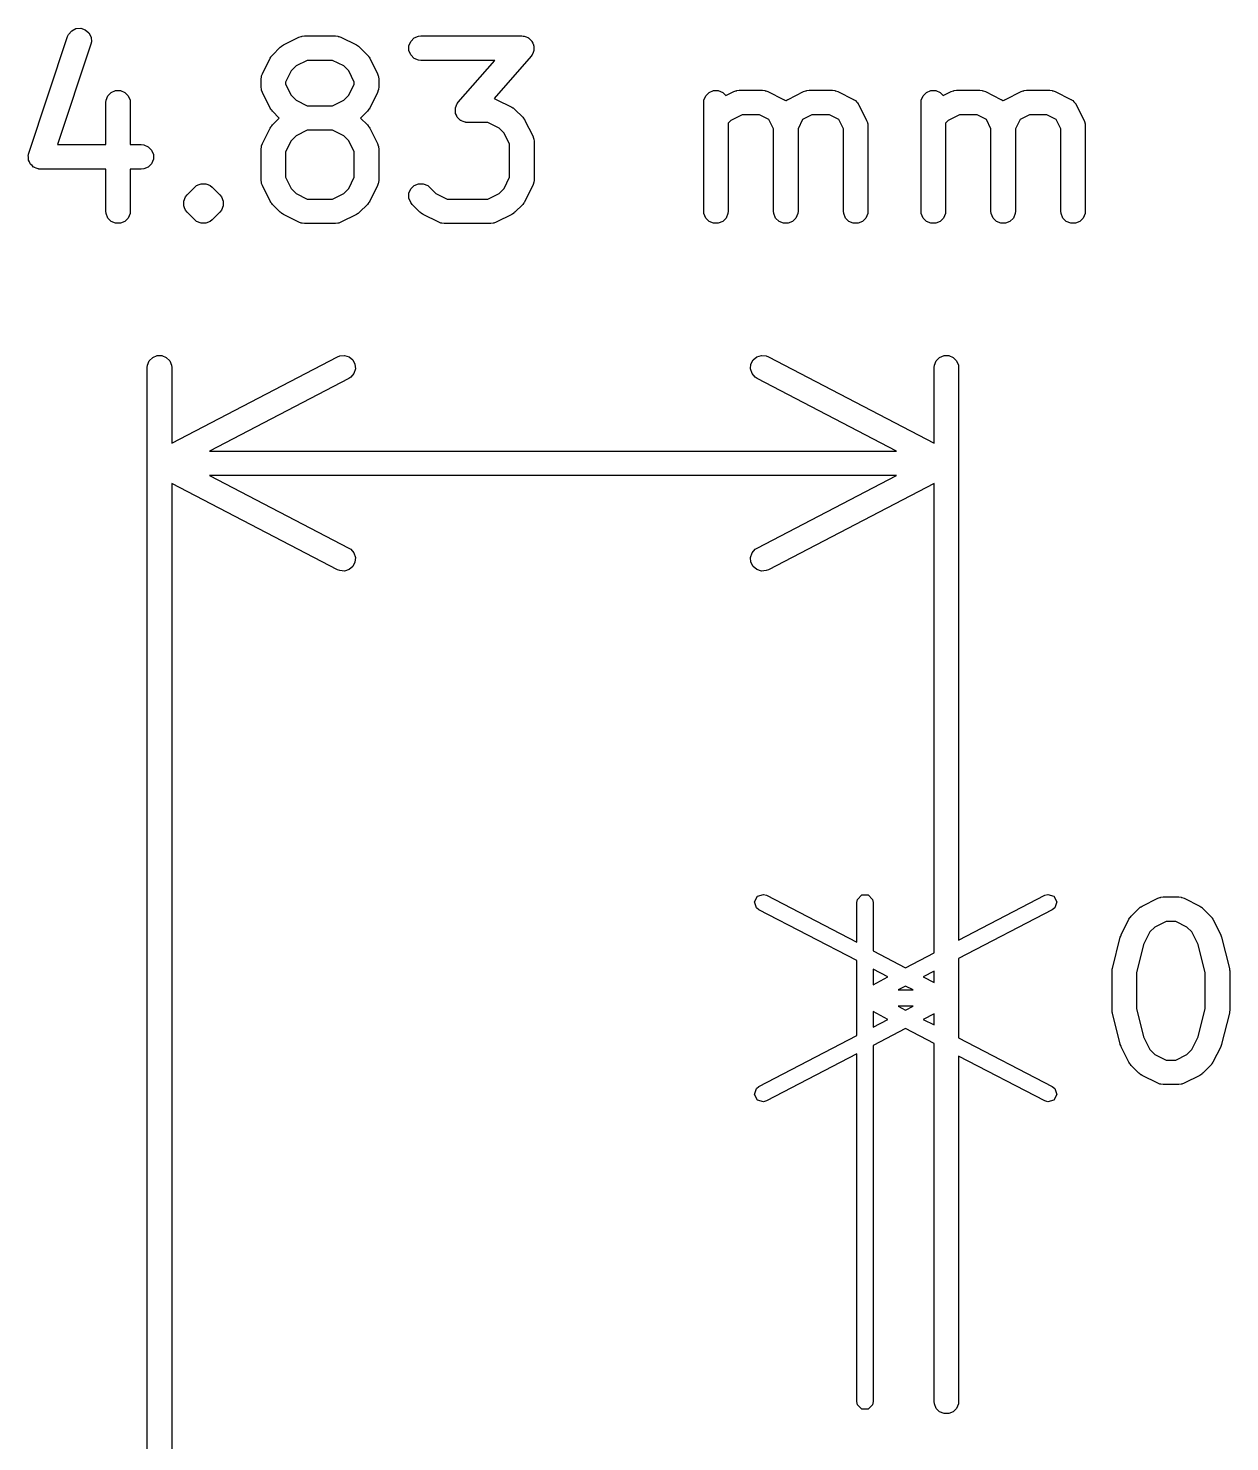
# Model space of a CAD drawing. Header units: inches. Extents: x -1 to 5.83, y -0.16 to 3.73.
# Drawn here: x 5.1583 to 5.4484, y 3.39 to 3.7312 of the extents above; entities that cross this region are included whole.
import ezdxf

# ---------------------------------------------------------------- set-up
doc = ezdxf.new("R2010")
doc.units = ezdxf.units.IN
doc.header["$MEASUREMENT"] = 0
doc.layers.add('BLACK', color=250, linetype='CONTINUOUS')

msp = doc.modelspace()

# ---------------------------------------------------------------- linework, layer by layer
at = {"layer": 'BLACK', "linetype": 'CONTINUOUS'}
for p, q in [((5.16781, 3.72923), (5.16805, 3.72976)), ((5.16805, 3.72976), (5.1688, 3.73063)), ((5.1688, 3.73063), (5.16983, 3.73115)), ((5.16983, 3.73115), (5.17098, 3.73123)), ((5.17098, 3.73123), (5.17208, 3.73086)), ((5.17208, 3.73086), (5.17295, 3.73011)), ((5.17295, 3.73011), (5.17346, 3.72908)), ((5.15844, 3.70111), (5.16781, 3.72923)), ((5.17342, 3.72737), (5.16534, 3.70313)), ((5.17354, 3.72793), (5.17342, 3.72737)), ((5.17346, 3.72908), (5.17354, 3.72793)), ((5.21727, 3.72476), (5.21915, 3.72664)), ((5.21915, 3.72664), (5.21937, 3.72682)), ((5.21937, 3.72682), (5.21942, 3.72688)), ((5.21942, 3.72688), (5.21951, 3.72694)), ((5.21951, 3.72694), (5.21959, 3.727)), ((5.21959, 3.727), (5.21967, 3.72703)), ((5.21967, 3.72703), (5.21991, 3.72719)), ((5.21991, 3.72719), (5.22366, 3.72907)), ((5.22366, 3.72907), (5.2242, 3.72927)), ((5.2242, 3.72927), (5.22431, 3.72928)), ((5.22431, 3.72928), (5.22441, 3.72932)), ((5.22441, 3.72932), (5.22498, 3.72938)), ((5.22498, 3.72938), (5.23248, 3.72938)), ((5.23248, 3.72938), (5.23306, 3.72932)), ((5.23306, 3.72932), (5.23316, 3.72928)), ((5.23316, 3.72928), (5.23326, 3.72927)), ((5.23326, 3.72927), (5.2338, 3.72907)), ((5.2338, 3.72907), (5.23755, 3.72719)), ((5.23755, 3.72719), (5.2378, 3.72703)), ((5.2378, 3.72703), (5.23787, 3.727)), ((5.23787, 3.727), (5.23795, 3.72694)), ((5.23795, 3.72694), (5.23804, 3.72688)), ((5.23804, 3.72688), (5.23809, 3.72682)), ((5.23809, 3.72682), (5.23832, 3.72664)), ((5.23832, 3.72664), (5.24019, 3.72476)), ((5.25021, 3.727), (5.25065, 3.72806)), ((5.25021, 3.72585), (5.25021, 3.727)), ((5.25065, 3.72806), (5.25146, 3.72888)), ((5.25146, 3.72888), (5.25253, 3.72932)), ((5.25253, 3.72932), (5.2531, 3.72938)), ((5.2531, 3.72938), (5.27748, 3.72938)), ((5.27748, 3.72938), (5.27778, 3.72935)), ((5.27778, 3.72935), (5.27786, 3.72935)), ((5.27786, 3.72935), (5.27791, 3.72933)), ((5.27791, 3.72933), (5.27805, 3.72932)), ((5.27805, 3.72932), (5.2785, 3.72914)), ((5.2785, 3.72914), (5.27895, 3.72898)), ((5.27895, 3.72898), (5.27902, 3.72892)), ((5.27902, 3.72892), (5.27912, 3.72888)), ((5.27912, 3.72888), (5.27946, 3.72854)), ((5.27946, 3.72854), (5.27982, 3.72822)), ((5.27982, 3.72822), (5.27986, 3.72814)), ((5.27986, 3.72814), (5.27993, 3.72806)), ((5.27993, 3.72806), (5.28012, 3.72762)), ((5.28012, 3.72762), (5.28033, 3.72719)), ((5.28033, 3.72719), (5.28033, 3.72709)), ((5.28033, 3.72709), (5.28037, 3.727)), ((5.28037, 3.727), (5.28037, 3.72652)), ((5.28037, 3.72652), (5.2804, 3.72604)), ((5.21484, 3.72025), (5.21672, 3.724)), ((5.21672, 3.724), (5.21687, 3.72424)), ((5.21687, 3.72424), (5.2169, 3.72432)), ((5.2169, 3.72432), (5.21697, 3.7244)), ((5.21697, 3.7244), (5.21703, 3.72449)), ((5.21703, 3.72449), (5.21709, 3.72454)), ((5.21709, 3.72454), (5.21727, 3.72476)), ((5.22568, 3.72347), (5.22298, 3.72212)), ((5.23179, 3.72347), (5.22568, 3.72347)), ((5.23448, 3.72212), (5.23179, 3.72347)), ((5.24019, 3.72476), (5.24038, 3.72454)), ((5.24038, 3.72454), (5.24044, 3.72449)), ((5.24044, 3.72449), (5.2405, 3.7244)), ((5.2405, 3.7244), (5.24056, 3.72432)), ((5.24056, 3.72432), (5.24059, 3.72424)), ((5.24059, 3.72424), (5.24075, 3.724)), ((5.24075, 3.724), (5.24262, 3.72025)), ((5.25065, 3.72478), (5.25021, 3.72585)), ((5.25146, 3.72397), (5.25065, 3.72478)), ((5.25253, 3.72353), (5.25146, 3.72397)), ((5.2531, 3.72347), (5.25253, 3.72353)), ((5.27097, 3.72347), (5.2531, 3.72347)), ((5.26213, 3.71337), (5.27097, 3.72347)), ((5.2797, 3.72448), (5.27077, 3.71427)), ((5.27988, 3.72473), (5.2797, 3.72448)), ((5.27993, 3.72478), (5.27988, 3.72473)), ((5.27995, 3.72484), (5.27993, 3.72478)), ((5.28004, 3.72495), (5.27995, 3.72484)), ((5.28019, 3.72541), (5.28004, 3.72495)), ((5.28037, 3.72585), (5.28019, 3.72541)), ((5.2804, 3.72604), (5.28037, 3.72595)), ((5.28037, 3.72595), (5.28037, 3.72585)), ((5.21459, 3.7195), (5.21463, 3.7196)), ((5.21463, 3.7196), (5.21464, 3.71971)), ((5.21464, 3.71971), (5.21484, 3.72025)), ((5.22179, 3.72093), (5.22044, 3.71823)), ((5.22298, 3.72212), (5.22179, 3.72093)), ((5.23568, 3.72093), (5.23448, 3.72212)), ((5.23703, 3.71823), (5.23568, 3.72093)), ((5.24262, 3.72025), (5.24283, 3.71971)), ((5.24283, 3.71971), (5.24284, 3.7196)), ((5.24284, 3.7196), (5.24288, 3.7195)), ((5.17835, 3.71576), (5.17941, 3.7162)), ((5.17941, 3.7162), (5.18056, 3.7162)), ((5.18056, 3.7162), (5.18163, 3.71576)), ((5.21453, 3.71893), (5.21459, 3.7195)), ((5.21453, 3.71705), (5.21453, 3.71893)), ((5.21459, 3.71647), (5.21453, 3.71705)), ((5.21463, 3.71638), (5.21459, 3.71647)), ((5.21464, 3.71627), (5.21463, 3.71638)), ((5.21484, 3.71573), (5.21464, 3.71627)), ((5.22044, 3.71823), (5.22044, 3.71775)), ((5.22044, 3.71775), (5.22179, 3.71505)), ((5.23568, 3.71505), (5.23703, 3.71775)), ((5.23703, 3.71775), (5.23703, 3.71823)), ((5.24283, 3.71627), (5.24262, 3.71573)), ((5.24284, 3.71638), (5.24283, 3.71627)), ((5.24288, 3.71647), (5.24284, 3.71638)), ((5.24288, 3.7195), (5.24293, 3.71893)), ((5.24293, 3.71705), (5.24288, 3.71647)), ((5.24293, 3.71893), (5.24293, 3.71705)), ((5.32271, 3.71576), (5.32377, 3.7162)), ((5.32377, 3.7162), (5.32492, 3.7162)), ((5.32492, 3.7162), (5.32599, 3.71576)), ((5.32865, 3.71594), (5.32919, 3.71615)), ((5.32919, 3.71615), (5.3293, 3.71616)), ((5.3293, 3.71616), (5.32939, 3.7162)), ((5.32939, 3.7162), (5.32997, 3.71625)), ((5.32997, 3.71625), (5.33559, 3.71625)), ((5.33559, 3.71625), (5.33617, 3.7162)), ((5.33617, 3.7162), (5.33627, 3.71616)), ((5.33627, 3.71616), (5.33637, 3.71615)), ((5.33637, 3.71615), (5.33691, 3.71594)), ((5.34552, 3.71594), (5.34606, 3.71615)), ((5.34606, 3.71615), (5.34617, 3.71616)), ((5.34617, 3.71616), (5.34627, 3.7162)), ((5.34627, 3.7162), (5.34684, 3.71625)), ((5.34684, 3.71625), (5.35247, 3.71625)), ((5.35247, 3.71625), (5.35304, 3.7162)), ((5.35304, 3.7162), (5.35314, 3.71616)), ((5.35314, 3.71616), (5.35325, 3.71615)), ((5.35325, 3.71615), (5.35379, 3.71594)), ((5.3752, 3.71576), (5.37626, 3.7162)), ((5.37626, 3.7162), (5.37742, 3.7162)), ((5.37742, 3.7162), (5.37848, 3.71576)), ((5.38114, 3.71594), (5.38168, 3.71615)), ((5.38168, 3.71615), (5.38179, 3.71616)), ((5.38179, 3.71616), (5.38189, 3.7162)), ((5.38189, 3.7162), (5.38246, 3.71625)), ((5.38246, 3.71625), (5.38809, 3.71625)), ((5.38809, 3.71625), (5.38866, 3.7162)), ((5.38866, 3.7162), (5.38876, 3.71616)), ((5.38876, 3.71616), (5.38887, 3.71615)), ((5.38887, 3.71615), (5.38941, 3.71594)), ((5.39802, 3.71594), (5.39856, 3.71615)), ((5.39856, 3.71615), (5.39866, 3.71616)), ((5.39866, 3.71616), (5.39876, 3.7162)), ((5.39876, 3.7162), (5.39934, 3.71625)), ((5.39934, 3.71625), (5.40496, 3.71625)), ((5.40496, 3.71625), (5.40554, 3.7162)), ((5.40554, 3.7162), (5.40563, 3.71616)), ((5.40563, 3.71616), (5.40574, 3.71615)), ((5.40574, 3.71615), (5.40628, 3.71594)), ((5.17704, 3.7133), (5.17709, 3.71388)), ((5.17704, 3.70313), (5.17704, 3.7133)), ((5.17709, 3.71388), (5.17753, 3.71494)), ((5.17753, 3.71494), (5.17835, 3.71576)), ((5.18163, 3.71576), (5.18244, 3.71494)), ((5.18244, 3.71494), (5.18288, 3.71388)), ((5.18288, 3.71388), (5.18294, 3.7133)), ((5.18294, 3.7133), (5.18294, 3.70313)), ((5.21672, 3.71198), (5.21484, 3.71573)), ((5.22179, 3.71505), (5.22298, 3.71385)), ((5.22298, 3.71385), (5.22568, 3.7125)), ((5.23179, 3.7125), (5.23448, 3.71385)), ((5.23448, 3.71385), (5.23568, 3.71505)), ((5.24262, 3.71573), (5.24075, 3.71198)), ((5.26164, 3.71245), (5.26179, 3.7129)), ((5.26179, 3.7129), (5.26188, 3.71301)), ((5.26188, 3.71301), (5.2619, 3.71307)), ((5.2619, 3.71307), (5.26195, 3.71312)), ((5.26195, 3.71312), (5.26213, 3.71337)), ((5.27077, 3.71427), (5.2713, 3.71407)), ((5.2713, 3.71407), (5.27505, 3.71219)), ((5.32139, 3.7133), (5.32145, 3.71388)), ((5.32139, 3.68705), (5.32139, 3.7133)), ((5.32145, 3.71388), (5.32189, 3.71494)), ((5.32189, 3.71494), (5.32271, 3.71576)), ((5.32599, 3.71576), (5.32675, 3.71499)), ((5.32675, 3.71499), (5.32865, 3.71594)), ((5.33691, 3.71594), (5.34066, 3.71407)), ((5.34066, 3.71407), (5.34076, 3.71401)), ((5.34076, 3.71401), (5.34081, 3.71399)), ((5.34081, 3.71399), (5.34086, 3.71394)), ((5.34086, 3.71394), (5.34115, 3.71376)), ((5.34115, 3.71376), (5.34122, 3.71368)), ((5.34122, 3.71368), (5.34128, 3.71376)), ((5.34128, 3.71376), (5.34157, 3.71394)), ((5.34157, 3.71394), (5.34163, 3.71399)), ((5.34163, 3.71399), (5.34168, 3.71401)), ((5.34168, 3.71401), (5.34177, 3.71407)), ((5.34177, 3.71407), (5.34552, 3.71594)), ((5.35379, 3.71594), (5.35754, 3.71407)), ((5.35754, 3.71407), (5.35763, 3.71401)), ((5.35763, 3.71401), (5.35768, 3.71399)), ((5.35768, 3.71399), (5.35774, 3.71394)), ((5.35774, 3.71394), (5.35803, 3.71376)), ((5.35803, 3.71376), (5.35827, 3.71348)), ((5.35827, 3.71348), (5.35855, 3.71324)), ((5.35855, 3.71324), (5.35873, 3.71295)), ((5.35873, 3.71295), (5.35878, 3.71289)), ((5.35878, 3.71289), (5.3588, 3.71284)), ((5.3588, 3.71284), (5.35886, 3.71275)), ((5.35886, 3.71275), (5.36073, 3.709)), ((5.37389, 3.7133), (5.37394, 3.71388)), ((5.37389, 3.68705), (5.37389, 3.7133)), ((5.37394, 3.71388), (5.37438, 3.71494)), ((5.37438, 3.71494), (5.3752, 3.71576)), ((5.37848, 3.71576), (5.37924, 3.71499)), ((5.37924, 3.71499), (5.38114, 3.71594)), ((5.38941, 3.71594), (5.39316, 3.71407)), ((5.39316, 3.71407), (5.39325, 3.71401)), ((5.39325, 3.71401), (5.3933, 3.71399)), ((5.3933, 3.71399), (5.39336, 3.71394)), ((5.39336, 3.71394), (5.39365, 3.71376)), ((5.39365, 3.71376), (5.39371, 3.71368)), ((5.39371, 3.71368), (5.39378, 3.71376)), ((5.39378, 3.71376), (5.39407, 3.71394)), ((5.39407, 3.71394), (5.39412, 3.71399)), ((5.39412, 3.71399), (5.39417, 3.71401)), ((5.39417, 3.71401), (5.39427, 3.71407)), ((5.39427, 3.71407), (5.39802, 3.71594)), ((5.40628, 3.71594), (5.41003, 3.71407)), ((5.41003, 3.71407), (5.41013, 3.71401)), ((5.41013, 3.71401), (5.41017, 3.71399)), ((5.41017, 3.71399), (5.41023, 3.71394)), ((5.41023, 3.71394), (5.41052, 3.71376)), ((5.41052, 3.71376), (5.41076, 3.71348)), ((5.41076, 3.71348), (5.41104, 3.71324)), ((5.41104, 3.71324), (5.41123, 3.71295)), ((5.41123, 3.71295), (5.41128, 3.71289)), ((5.41128, 3.71289), (5.41129, 3.71284)), ((5.41129, 3.71284), (5.41135, 3.71275)), ((5.41135, 3.71275), (5.41323, 3.709)), ((5.21687, 3.71173), (5.21672, 3.71198)), ((5.2169, 3.71166), (5.21687, 3.71173)), ((5.21697, 3.71158), (5.2169, 3.71166)), ((5.21703, 3.71149), (5.21697, 3.71158)), ((5.21709, 3.71144), (5.21703, 3.71149)), ((5.21727, 3.71121), (5.21709, 3.71144)), ((5.21893, 3.70955), (5.21727, 3.71121)), ((5.21727, 3.70789), (5.21893, 3.70955)), ((5.22568, 3.7125), (5.23179, 3.7125)), ((5.24019, 3.71121), (5.23853, 3.70955)), ((5.23853, 3.70955), (5.24019, 3.70789)), ((5.24038, 3.71144), (5.24019, 3.71121)), ((5.24044, 3.71149), (5.24038, 3.71144)), ((5.2405, 3.71158), (5.24044, 3.71149)), ((5.24056, 3.71166), (5.2405, 3.71158)), ((5.24059, 3.71173), (5.24056, 3.71166)), ((5.24075, 3.71198), (5.24059, 3.71173)), ((5.26143, 3.71181), (5.26146, 3.7119)), ((5.26146, 3.71133), (5.26143, 3.71181)), ((5.26146, 3.712), (5.26164, 3.71245)), ((5.26146, 3.7119), (5.26146, 3.712)), ((5.26146, 3.71085), (5.26146, 3.71133)), ((5.2615, 3.71076), (5.26146, 3.71085)), ((5.2615, 3.71066), (5.2615, 3.71076)), ((5.26171, 3.71023), (5.2615, 3.71066)), ((5.2619, 3.70979), (5.26171, 3.71023)), ((5.26197, 3.70972), (5.2619, 3.70979)), ((5.26201, 3.70963), (5.26197, 3.70972)), ((5.26237, 3.70931), (5.26201, 3.70963)), ((5.26271, 3.70897), (5.26237, 3.70931)), ((5.27505, 3.71219), (5.2753, 3.71204)), ((5.2753, 3.71204), (5.27537, 3.71201)), ((5.27537, 3.71201), (5.27545, 3.71194)), ((5.27545, 3.71194), (5.27554, 3.71188)), ((5.27554, 3.71188), (5.27559, 3.71183)), ((5.27559, 3.71183), (5.27581, 3.71164)), ((5.27581, 3.71164), (5.27769, 3.70976)), ((5.27769, 3.70976), (5.27788, 3.70954)), ((5.27788, 3.70954), (5.27793, 3.70949)), ((5.27793, 3.70949), (5.27799, 3.7094)), ((5.27799, 3.7094), (5.27806, 3.70932)), ((5.27806, 3.70932), (5.27809, 3.70925)), ((5.33067, 3.71035), (5.32797, 3.709)), ((5.3349, 3.71035), (5.33067, 3.71035)), ((5.33714, 3.70923), (5.3349, 3.71035)), ((5.34754, 3.71035), (5.34529, 3.70923)), ((5.35177, 3.71035), (5.34754, 3.71035)), ((5.35402, 3.70923), (5.35177, 3.71035)), ((5.38316, 3.71035), (5.38046, 3.709)), ((5.38739, 3.71035), (5.38316, 3.71035)), ((5.38964, 3.70923), (5.38739, 3.71035)), ((5.40003, 3.71035), (5.39779, 3.70923)), ((5.40426, 3.71035), (5.40003, 3.71035)), ((5.40651, 3.70923), (5.40426, 3.71035)), ((5.21484, 3.70337), (5.21672, 3.70712)), ((5.21672, 3.70712), (5.21687, 3.70737)), ((5.21687, 3.70737), (5.2169, 3.70744)), ((5.2169, 3.70744), (5.21697, 3.70752)), ((5.21697, 3.70752), (5.21703, 3.70761)), ((5.21703, 3.70761), (5.21709, 3.70766)), ((5.21709, 3.70766), (5.21727, 3.70789)), ((5.22568, 3.7066), (5.22298, 3.70525)), ((5.23179, 3.7066), (5.22568, 3.7066)), ((5.23448, 3.70525), (5.23179, 3.7066)), ((5.24019, 3.70789), (5.24038, 3.70766)), ((5.24038, 3.70766), (5.24044, 3.70761)), ((5.24044, 3.70761), (5.2405, 3.70752)), ((5.2405, 3.70752), (5.24056, 3.70744)), ((5.24056, 3.70744), (5.24059, 3.70737)), ((5.24059, 3.70737), (5.24075, 3.70712)), ((5.24075, 3.70712), (5.24262, 3.70337)), ((5.2628, 3.70893), (5.26271, 3.70897)), ((5.26288, 3.70887), (5.2628, 3.70893)), ((5.26333, 3.70871), (5.26288, 3.70887)), ((5.26378, 3.70853), (5.26333, 3.70871)), ((5.26392, 3.70852), (5.26378, 3.70853)), ((5.26397, 3.7085), (5.26392, 3.70852)), ((5.26405, 3.7085), (5.26397, 3.7085)), ((5.26435, 3.70847), (5.26405, 3.7085)), ((5.26928, 3.70847), (5.26435, 3.70847)), ((5.27198, 3.70712), (5.26928, 3.70847)), ((5.27318, 3.70593), (5.27198, 3.70712)), ((5.27452, 3.70323), (5.27318, 3.70593)), ((5.27809, 3.70925), (5.27824, 3.709)), ((5.27824, 3.709), (5.28012, 3.70525)), ((5.32797, 3.709), (5.3273, 3.70833)), ((5.3273, 3.70833), (5.3273, 3.68705)), ((5.33827, 3.70698), (5.33714, 3.70923)), ((5.33827, 3.68705), (5.33827, 3.70698)), ((5.34529, 3.70923), (5.34417, 3.70698)), ((5.34417, 3.70698), (5.34417, 3.68705)), ((5.35514, 3.70698), (5.35402, 3.70923)), ((5.35514, 3.68705), (5.35514, 3.70698)), ((5.36073, 3.709), (5.36094, 3.70846)), ((5.36094, 3.70846), (5.36095, 3.70835)), ((5.36095, 3.70835), (5.36099, 3.70825)), ((5.36099, 3.70825), (5.36104, 3.70768)), ((5.36104, 3.70768), (5.36104, 3.68705)), ((5.38046, 3.709), (5.37979, 3.70833)), ((5.37979, 3.70833), (5.37979, 3.68705)), ((5.39076, 3.70698), (5.38964, 3.70923)), ((5.39076, 3.68705), (5.39076, 3.70698)), ((5.39779, 3.70923), (5.39666, 3.70698)), ((5.39666, 3.70698), (5.39666, 3.68705)), ((5.40763, 3.70698), (5.40651, 3.70923)), ((5.40763, 3.68705), (5.40763, 3.70698)), ((5.41323, 3.709), (5.41343, 3.70846)), ((5.41343, 3.70846), (5.41344, 3.70835)), ((5.41344, 3.70835), (5.41348, 3.70825)), ((5.41348, 3.70825), (5.41354, 3.70768)), ((5.41354, 3.70768), (5.41354, 3.68705)), ((5.16534, 3.70313), (5.17704, 3.70313)), ((5.18294, 3.70313), (5.18561, 3.70313)), ((5.18561, 3.70313), (5.18619, 3.70307)), ((5.18619, 3.70307), (5.18725, 3.70263)), ((5.18725, 3.70263), (5.18807, 3.70182)), ((5.21453, 3.70205), (5.21459, 3.70263)), ((5.21459, 3.70263), (5.21463, 3.70273)), ((5.21463, 3.70273), (5.21464, 3.70283)), ((5.21464, 3.70283), (5.21484, 3.70337)), ((5.22179, 3.70405), (5.22044, 3.70136)), ((5.22298, 3.70525), (5.22179, 3.70405)), ((5.23568, 3.70405), (5.23448, 3.70525)), ((5.23703, 3.70136), (5.23568, 3.70405)), ((5.24262, 3.70337), (5.24283, 3.70283)), ((5.24283, 3.70283), (5.24284, 3.70273)), ((5.24284, 3.70273), (5.24288, 3.70263)), ((5.24288, 3.70263), (5.24293, 3.70205)), ((5.27452, 3.69525), (5.27452, 3.70323)), ((5.28012, 3.70525), (5.28032, 3.70471)), ((5.28032, 3.70471), (5.28033, 3.7046)), ((5.28033, 3.7046), (5.28037, 3.7045)), ((5.28037, 3.7045), (5.28043, 3.70393)), ((5.28043, 3.70393), (5.28043, 3.69455)), ((5.15831, 3.70055), (5.15835, 3.70069)), ((5.15835, 3.70008), (5.15831, 3.70055)), ((5.15835, 3.70075), (5.15837, 3.70083)), ((5.15835, 3.70069), (5.15835, 3.70075)), ((5.15835, 3.6996), (5.15835, 3.70008)), ((5.15839, 3.6995), (5.15835, 3.6996)), ((5.15837, 3.70083), (5.15844, 3.70111)), ((5.15839, 3.6994), (5.15839, 3.6995)), ((5.1586, 3.69897), (5.15839, 3.6994)), ((5.18807, 3.70182), (5.18851, 3.70075)), ((5.18851, 3.6996), (5.18807, 3.69854)), ((5.18851, 3.70075), (5.18851, 3.6996)), ((5.21453, 3.69455), (5.21453, 3.70205)), ((5.22044, 3.70136), (5.22044, 3.69525)), ((5.23703, 3.69525), (5.23703, 3.70136)), ((5.24293, 3.70205), (5.24293, 3.69455)), ((5.15879, 3.69854), (5.1586, 3.69897)), ((5.15886, 3.69846), (5.15879, 3.69854)), ((5.15891, 3.69837), (5.15886, 3.69846)), ((5.15927, 3.69806), (5.15891, 3.69837)), ((5.1596, 3.69772), (5.15927, 3.69806)), ((5.1597, 3.69768), (5.1596, 3.69772)), ((5.15978, 3.69761), (5.1597, 3.69768)), ((5.16023, 3.69746), (5.15978, 3.69761)), ((5.16067, 3.69728), (5.16023, 3.69746)), ((5.16082, 3.69727), (5.16067, 3.69728)), ((5.16087, 3.69725), (5.16082, 3.69727)), ((5.16095, 3.69725), (5.16087, 3.69725)), ((5.16124, 3.69722), (5.16095, 3.69725)), ((5.17704, 3.69722), (5.16124, 3.69722)), ((5.17704, 3.68705), (5.17704, 3.69722)), ((5.18561, 3.69722), (5.18294, 3.69722)), ((5.18294, 3.69722), (5.18294, 3.68705)), ((5.18619, 3.69728), (5.18561, 3.69722)), ((5.18725, 3.69772), (5.18619, 3.69728)), ((5.18807, 3.69854), (5.18725, 3.69772)), ((5.19665, 3.69102), (5.19852, 3.69289)), ((5.19852, 3.69289), (5.19897, 3.69326)), ((5.19897, 3.69326), (5.19959, 3.69352)), ((5.19897, 3.69326), (5.19897, 3.69326)), ((5.19959, 3.69352), (5.20004, 3.6937)), ((5.20004, 3.6937), (5.20119, 3.6937)), ((5.20119, 3.6937), (5.20119, 3.6937)), ((5.20119, 3.6937), (5.20163, 3.69352)), ((5.20163, 3.69352), (5.20225, 3.69326)), ((5.20225, 3.69326), (5.20225, 3.69326)), ((5.20225, 3.69326), (5.2027, 3.69289)), ((5.2027, 3.69289), (5.20457, 3.69102)), ((5.21459, 3.69398), (5.21453, 3.69455)), ((5.21463, 3.69388), (5.21459, 3.69398)), ((5.21464, 3.69377), (5.21463, 3.69388)), ((5.21484, 3.69323), (5.21464, 3.69377)), ((5.21672, 3.68948), (5.21484, 3.69323)), ((5.22044, 3.69525), (5.22179, 3.69255)), ((5.22179, 3.69255), (5.22298, 3.69136)), ((5.23448, 3.69136), (5.23568, 3.69255)), ((5.23568, 3.69255), (5.23703, 3.69525)), ((5.24262, 3.69323), (5.24075, 3.68948)), ((5.24283, 3.69377), (5.24262, 3.69323)), ((5.24284, 3.69388), (5.24283, 3.69377)), ((5.24288, 3.69398), (5.24284, 3.69388)), ((5.24293, 3.69455), (5.24288, 3.69398)), ((5.25021, 3.69138), (5.25065, 3.69244)), ((5.25065, 3.69244), (5.25146, 3.69326)), ((5.25146, 3.69326), (5.25253, 3.6937)), ((5.25253, 3.6937), (5.25368, 3.6937)), ((5.25368, 3.6937), (5.25475, 3.69326)), ((5.25475, 3.69326), (5.25519, 3.69289)), ((5.25519, 3.69289), (5.25673, 3.69136)), ((5.27198, 3.69136), (5.27318, 3.69255)), ((5.27318, 3.69255), (5.27452, 3.69525)), ((5.28012, 3.69323), (5.27824, 3.68948)), ((5.28032, 3.69377), (5.28012, 3.69323)), ((5.28033, 3.69388), (5.28032, 3.69377)), ((5.28037, 3.69398), (5.28033, 3.69388)), ((5.28043, 3.69455), (5.28037, 3.69398)), ((5.19584, 3.68951), (5.19628, 3.69057)), ((5.19584, 3.68835), (5.19584, 3.68951)), ((5.19628, 3.69057), (5.19665, 3.69102)), ((5.20457, 3.69102), (5.20494, 3.69057)), ((5.20494, 3.69057), (5.20538, 3.68951)), ((5.20538, 3.68951), (5.20538, 3.68951)), ((5.20538, 3.68951), (5.20538, 3.68835)), ((5.21687, 3.68924), (5.21672, 3.68948)), ((5.2169, 3.68916), (5.21687, 3.68924)), ((5.21697, 3.68908), (5.2169, 3.68916)), ((5.21703, 3.68899), (5.21697, 3.68908)), ((5.21709, 3.68894), (5.21703, 3.68899)), ((5.21727, 3.68872), (5.21709, 3.68894)), ((5.22298, 3.69136), (5.22568, 3.69001)), ((5.22568, 3.69001), (5.23179, 3.69001)), ((5.23179, 3.69001), (5.23448, 3.69136)), ((5.24038, 3.68894), (5.24019, 3.68872)), ((5.24044, 3.68899), (5.24038, 3.68894)), ((5.2405, 3.68908), (5.24044, 3.68899)), ((5.24056, 3.68916), (5.2405, 3.68908)), ((5.24059, 3.68924), (5.24056, 3.68916)), ((5.24075, 3.68948), (5.24059, 3.68924)), ((5.25021, 3.69023), (5.25021, 3.69138)), ((5.25065, 3.68916), (5.25021, 3.69023)), ((5.25102, 3.68872), (5.25065, 3.68916)), ((5.25673, 3.69136), (5.25943, 3.69001)), ((5.25943, 3.69001), (5.26928, 3.69001)), ((5.26928, 3.69001), (5.27198, 3.69136)), ((5.27788, 3.68894), (5.27769, 3.68872)), ((5.27793, 3.68899), (5.27788, 3.68894)), ((5.27799, 3.68908), (5.27793, 3.68899)), ((5.27806, 3.68916), (5.27799, 3.68908)), ((5.27809, 3.68924), (5.27806, 3.68916)), ((5.27824, 3.68948), (5.27809, 3.68924)), ((5.17709, 3.68648), (5.17704, 3.68705)), ((5.17753, 3.68541), (5.17709, 3.68648)), ((5.17835, 3.6846), (5.17753, 3.68541)), ((5.18244, 3.68541), (5.18163, 3.6846)), ((5.18288, 3.68648), (5.18244, 3.68541)), ((5.18294, 3.68705), (5.18288, 3.68648)), ((5.19604, 3.68787), (5.19584, 3.68835)), ((5.19628, 3.68729), (5.19604, 3.68787)), ((5.19665, 3.68684), (5.19628, 3.68729)), ((5.19852, 3.68497), (5.19665, 3.68684)), ((5.20457, 3.68684), (5.2027, 3.68497)), ((5.20494, 3.68729), (5.20457, 3.68684)), ((5.20538, 3.68835), (5.20494, 3.68729)), ((5.21915, 3.68684), (5.21727, 3.68872)), ((5.21937, 3.68666), (5.21915, 3.68684)), ((5.21942, 3.6866), (5.21937, 3.68666)), ((5.21951, 3.68654), (5.21942, 3.6866)), ((5.21959, 3.68647), (5.21951, 3.68654)), ((5.21967, 3.68644), (5.21959, 3.68647)), ((5.21991, 3.68629), (5.21967, 3.68644)), ((5.22366, 3.68441), (5.21991, 3.68629)), ((5.23755, 3.68629), (5.2338, 3.68441)), ((5.2378, 3.68644), (5.23755, 3.68629)), ((5.23787, 3.68647), (5.2378, 3.68644)), ((5.23795, 3.68654), (5.23787, 3.68647)), ((5.23804, 3.6866), (5.23795, 3.68654)), ((5.23809, 3.68666), (5.23804, 3.6866)), ((5.23832, 3.68684), (5.23809, 3.68666)), ((5.24019, 3.68872), (5.23832, 3.68684)), ((5.25289, 3.68684), (5.25102, 3.68872)), ((5.25312, 3.68666), (5.25289, 3.68684)), ((5.25317, 3.6866), (5.25312, 3.68666)), ((5.25326, 3.68654), (5.25317, 3.6866)), ((5.25334, 3.68647), (5.25326, 3.68654)), ((5.25341, 3.68644), (5.25334, 3.68647)), ((5.25366, 3.68629), (5.25341, 3.68644)), ((5.25741, 3.68441), (5.25366, 3.68629)), ((5.27505, 3.68629), (5.2713, 3.68441)), ((5.2753, 3.68644), (5.27505, 3.68629)), ((5.27537, 3.68647), (5.2753, 3.68644)), ((5.27545, 3.68654), (5.27537, 3.68647)), ((5.27554, 3.6866), (5.27545, 3.68654)), ((5.27559, 3.68666), (5.27554, 3.6866)), ((5.27581, 3.68684), (5.27559, 3.68666)), ((5.27769, 3.68872), (5.27581, 3.68684)), ((5.32145, 3.68648), (5.32139, 3.68705)), ((5.32189, 3.68541), (5.32145, 3.68648)), ((5.32271, 3.6846), (5.32189, 3.68541)), ((5.3268, 3.68541), (5.32599, 3.6846)), ((5.32724, 3.68648), (5.3268, 3.68541)), ((5.3273, 3.68705), (5.32724, 3.68648)), ((5.33832, 3.68648), (5.33827, 3.68705)), ((5.33876, 3.68541), (5.33832, 3.68648)), ((5.33958, 3.6846), (5.33876, 3.68541)), ((5.34367, 3.68541), (5.34286, 3.6846)), ((5.34411, 3.68648), (5.34367, 3.68541)), ((5.34417, 3.68705), (5.34411, 3.68648)), ((5.3552, 3.68648), (5.35514, 3.68705)), ((5.35564, 3.68541), (5.3552, 3.68648)), ((5.35645, 3.6846), (5.35564, 3.68541)), ((5.36055, 3.68541), (5.35973, 3.6846)), ((5.36099, 3.68648), (5.36055, 3.68541)), ((5.36104, 3.68705), (5.36099, 3.68648)), ((5.37394, 3.68648), (5.37389, 3.68705)), ((5.37438, 3.68541), (5.37394, 3.68648)), ((5.3752, 3.6846), (5.37438, 3.68541)), ((5.37929, 3.68541), (5.37848, 3.6846)), ((5.37974, 3.68648), (5.37929, 3.68541)), ((5.37979, 3.68705), (5.37974, 3.68648)), ((5.39082, 3.68648), (5.39076, 3.68705)), ((5.39126, 3.68541), (5.39082, 3.68648)), ((5.39207, 3.6846), (5.39126, 3.68541)), ((5.39617, 3.68541), (5.39535, 3.6846)), ((5.39661, 3.68648), (5.39617, 3.68541)), ((5.39666, 3.68705), (5.39661, 3.68648)), ((5.40769, 3.68648), (5.40763, 3.68705)), ((5.40813, 3.68541), (5.40769, 3.68648)), ((5.40894, 3.6846), (5.40813, 3.68541)), ((5.41304, 3.68541), (5.41223, 3.6846)), ((5.41348, 3.68648), (5.41304, 3.68541)), ((5.41354, 3.68705), (5.41348, 3.68648)), ((5.17941, 3.68416), (5.17835, 3.6846)), ((5.18056, 3.68416), (5.17941, 3.68416)), ((5.18163, 3.6846), (5.18056, 3.68416)), ((5.19897, 3.6846), (5.19852, 3.68497)), ((5.20004, 3.68416), (5.19897, 3.6846)), ((5.20119, 3.68416), (5.20004, 3.68416)), ((5.20004, 3.68416), (5.20004, 3.68416)), ((5.20225, 3.6846), (5.20119, 3.68416)), ((5.20119, 3.68416), (5.20119, 3.68416)), ((5.2027, 3.68497), (5.20225, 3.6846)), ((5.2242, 3.68421), (5.22366, 3.68441)), ((5.22431, 3.6842), (5.2242, 3.68421)), ((5.22441, 3.68416), (5.22431, 3.6842)), ((5.22498, 3.6841), (5.22441, 3.68416)), ((5.23248, 3.6841), (5.22498, 3.6841)), ((5.23306, 3.68416), (5.23248, 3.6841)), ((5.23316, 3.6842), (5.23306, 3.68416)), ((5.23326, 3.68421), (5.23316, 3.6842)), ((5.2338, 3.68441), (5.23326, 3.68421)), ((5.25795, 3.68421), (5.25741, 3.68441)), ((5.25805, 3.6842), (5.25795, 3.68421)), ((5.25815, 3.68416), (5.25805, 3.6842)), ((5.25873, 3.6841), (5.25815, 3.68416)), ((5.26998, 3.6841), (5.25873, 3.6841)), ((5.27055, 3.68416), (5.26998, 3.6841)), ((5.27065, 3.6842), (5.27055, 3.68416)), ((5.27076, 3.68421), (5.27065, 3.6842)), ((5.2713, 3.68441), (5.27076, 3.68421)), ((5.32377, 3.68416), (5.32271, 3.6846)), ((5.32492, 3.68416), (5.32377, 3.68416)), ((5.32599, 3.6846), (5.32492, 3.68416)), ((5.34064, 3.68416), (5.33958, 3.6846)), ((5.34179, 3.68416), (5.34064, 3.68416)), ((5.34286, 3.6846), (5.34179, 3.68416)), ((5.35752, 3.68416), (5.35645, 3.6846)), ((5.35867, 3.68416), (5.35752, 3.68416)), ((5.35973, 3.6846), (5.35867, 3.68416)), ((5.37626, 3.68416), (5.3752, 3.6846)), ((5.37742, 3.68416), (5.37626, 3.68416)), ((5.37848, 3.6846), (5.37742, 3.68416)), ((5.39314, 3.68416), (5.39207, 3.6846)), ((5.39429, 3.68416), (5.39314, 3.68416)), ((5.39535, 3.6846), (5.39429, 3.68416)), ((5.41001, 3.68416), (5.40894, 3.6846)), ((5.41116, 3.68416), (5.41001, 3.68416)), ((5.41223, 3.6846), (5.41116, 3.68416)), ((5.18754, 3.65095), (5.18836, 3.65176)), ((5.18836, 3.65176), (5.18942, 3.6522)), ((5.18942, 3.6522), (5.19058, 3.6522)), ((5.19058, 3.6522), (5.19164, 3.65176)), ((5.19164, 3.65176), (5.19246, 3.65095)), ((5.19295, 3.63109), (5.23299, 3.65193)), ((5.23299, 3.65193), (5.23352, 3.65214)), ((5.23352, 3.65214), (5.23467, 3.65224)), ((5.23467, 3.65224), (5.23577, 3.6519)), ((5.23577, 3.6519), (5.23665, 3.65116)), ((5.33335, 3.65116), (5.33423, 3.6519)), ((5.33423, 3.6519), (5.33533, 3.65224)), ((5.33533, 3.65224), (5.33648, 3.65214)), ((5.33648, 3.65214), (5.33701, 3.65193)), ((5.33701, 3.65193), (5.37705, 3.63109)), ((5.37754, 3.65095), (5.37836, 3.65176)), ((5.37836, 3.65176), (5.37942, 3.6522)), ((5.37942, 3.6522), (5.38058, 3.6522)), ((5.38058, 3.6522), (5.38164, 3.65176)), ((5.38164, 3.65176), (5.38246, 3.65095)), ((5.18705, 3.64931), (5.1871, 3.64988)), ((5.18705, 3.28492), (5.18705, 3.64931)), ((5.1871, 3.64988), (5.18754, 3.65095)), ((5.19246, 3.65095), (5.1929, 3.64988)), ((5.1929, 3.64988), (5.19295, 3.64931)), ((5.19295, 3.64931), (5.19295, 3.63109)), ((5.23694, 3.64789), (5.2362, 3.64701)), ((5.23665, 3.65116), (5.23719, 3.65013)), ((5.23729, 3.64899), (5.23694, 3.64789)), ((5.23719, 3.65013), (5.23729, 3.64899)), ((5.33271, 3.64899), (5.33281, 3.65013)), ((5.33306, 3.64789), (5.33271, 3.64899)), ((5.33281, 3.65013), (5.33335, 3.65116)), ((5.3338, 3.64701), (5.33306, 3.64789)), ((5.37705, 3.64931), (5.3771, 3.64988)), ((5.37705, 3.63109), (5.37705, 3.64931)), ((5.3771, 3.64988), (5.37754, 3.65095)), ((5.38246, 3.65095), (5.3829, 3.64988)), ((5.3829, 3.64988), (5.38295, 3.64931)), ((5.38295, 3.64931), (5.38295, 3.51109)), ((5.23571, 3.64669), (5.20207, 3.62917)), ((5.2362, 3.64701), (5.23571, 3.64669)), ((5.33429, 3.64669), (5.3338, 3.64701)), ((5.36793, 3.62917), (5.33429, 3.64669)), ((5.20207, 3.62917), (5.36793, 3.62917)), ((5.23299, 3.60051), (5.19295, 3.62135)), ((5.19295, 3.62135), (5.19295, 3.28492)), ((5.36793, 3.62327), (5.20207, 3.62327)), ((5.20207, 3.62327), (5.23571, 3.60575)), ((5.33429, 3.60575), (5.36793, 3.62327)), ((5.37705, 3.62135), (5.33701, 3.60051)), ((5.37705, 3.50802), (5.37705, 3.62135)), ((5.23571, 3.60575), (5.2362, 3.60544)), ((5.2362, 3.60544), (5.23694, 3.60455)), ((5.23694, 3.60455), (5.23729, 3.60345)), ((5.33271, 3.60345), (5.33306, 3.60455)), ((5.33306, 3.60455), (5.3338, 3.60544)), ((5.3338, 3.60544), (5.33429, 3.60575)), ((5.23352, 3.6003), (5.23299, 3.60051)), ((5.23467, 3.6002), (5.23352, 3.6003)), ((5.23577, 3.60054), (5.23467, 3.6002)), ((5.23665, 3.60128), (5.23577, 3.60054)), ((5.23719, 3.60231), (5.23665, 3.60128)), ((5.23729, 3.60345), (5.23719, 3.60231)), ((5.33281, 3.60231), (5.33271, 3.60345)), ((5.33335, 3.60128), (5.33281, 3.60231)), ((5.33423, 3.60054), (5.33335, 3.60128)), ((5.33533, 3.6002), (5.33423, 3.60054)), ((5.33648, 3.6003), (5.33533, 3.6002)), ((5.33701, 3.60051), (5.33648, 3.6003)), ((5.33369, 3.52035), (5.33438, 3.52168)), ((5.33438, 3.52168), (5.33582, 3.52214)), ((5.33582, 3.52214), (5.33656, 3.52192)), ((5.33656, 3.52192), (5.35835, 3.51058)), ((5.3585, 3.52093), (5.35956, 3.52199)), ((5.35956, 3.52199), (5.36107, 3.52199)), ((5.36107, 3.52199), (5.36213, 3.52093)), ((5.38295, 3.51109), (5.40376, 3.52192)), ((5.40376, 3.52192), (5.40449, 3.52214)), ((5.40449, 3.52214), (5.40593, 3.52168)), ((5.40593, 3.52168), (5.40663, 3.52035)), ((5.33414, 3.51891), (5.33369, 3.52035)), ((5.33474, 3.51843), (5.33414, 3.51891)), ((5.35835, 3.50614), (5.33474, 3.51843)), ((5.35835, 3.52017), (5.3585, 3.52093)), ((5.35835, 3.51058), (5.35835, 3.52017)), ((5.36213, 3.52093), (5.36228, 3.52017)), ((5.36228, 3.52017), (5.36228, 3.50853)), ((5.40557, 3.51843), (5.38295, 3.50665)), ((5.40617, 3.51891), (5.40557, 3.51843)), ((5.40663, 3.52035), (5.40617, 3.51891)), ((5.42462, 3.51689), (5.42649, 3.51876)), ((5.42649, 3.51876), (5.42672, 3.51895)), ((5.42672, 3.51895), (5.42677, 3.51901)), ((5.42677, 3.51901), (5.42686, 3.51906)), ((5.42686, 3.51906), (5.42694, 3.51913)), ((5.42694, 3.51913), (5.42701, 3.51916)), ((5.42701, 3.51916), (5.42726, 3.51932)), ((5.42726, 3.51932), (5.43101, 3.52119)), ((5.43101, 3.52119), (5.43155, 3.5214)), ((5.43155, 3.5214), (5.43166, 3.52141)), ((5.43166, 3.52141), (5.43176, 3.52145)), ((5.43176, 3.52145), (5.43233, 3.5215)), ((5.43233, 3.5215), (5.43608, 3.5215)), ((5.43608, 3.5215), (5.43666, 3.52145)), ((5.43666, 3.52145), (5.43676, 3.52141)), ((5.43676, 3.52141), (5.43686, 3.5214)), ((5.43686, 3.5214), (5.4374, 3.52119)), ((5.4374, 3.52119), (5.44115, 3.51932)), ((5.44115, 3.51932), (5.4414, 3.51916)), ((5.4414, 3.51916), (5.44147, 3.51913)), ((5.44147, 3.51913), (5.44155, 3.51906)), ((5.44155, 3.51906), (5.44164, 3.51901)), ((5.44164, 3.51901), (5.44169, 3.51895)), ((5.44169, 3.51895), (5.44192, 3.51876)), ((5.44192, 3.51876), (5.44379, 3.51689)), ((5.42219, 3.51237), (5.42407, 3.51612)), ((5.42407, 3.51612), (5.42422, 3.51637)), ((5.42422, 3.51637), (5.42425, 3.51644)), ((5.42425, 3.51644), (5.42432, 3.51652)), ((5.42432, 3.51652), (5.42438, 3.51661)), ((5.42438, 3.51661), (5.42443, 3.51666)), ((5.42443, 3.51666), (5.42462, 3.51689)), ((5.43303, 3.5156), (5.43033, 3.51425)), ((5.43538, 3.5156), (5.43303, 3.5156)), ((5.43808, 3.51425), (5.43538, 3.5156)), ((5.44379, 3.51689), (5.44398, 3.51666)), ((5.44398, 3.51666), (5.44404, 3.51661)), ((5.44404, 3.51661), (5.44409, 3.51652)), ((5.44409, 3.51652), (5.44416, 3.51644)), ((5.44416, 3.51644), (5.44419, 3.51637)), ((5.44419, 3.51637), (5.44435, 3.51612)), ((5.44435, 3.51612), (5.44622, 3.51237)), ((5.42009, 3.50427), (5.42197, 3.51177)), ((5.42197, 3.51177), (5.42198, 3.51181)), ((5.42198, 3.51181), (5.42199, 3.51183)), ((5.42199, 3.51183), (5.42208, 3.51207)), ((5.42208, 3.51207), (5.42216, 3.51231)), ((5.42216, 3.51231), (5.42218, 3.51233)), ((5.42218, 3.51233), (5.42219, 3.51237)), ((5.42913, 3.51305), (5.42762, 3.51002)), ((5.43033, 3.51425), (5.42913, 3.51305)), ((5.43928, 3.51305), (5.43808, 3.51425)), ((5.44079, 3.51002), (5.43928, 3.51305)), ((5.44622, 3.51237), (5.44624, 3.51233)), ((5.44624, 3.51233), (5.44625, 3.51231)), ((5.44625, 3.51231), (5.44634, 3.51207)), ((5.44634, 3.51207), (5.44643, 3.51183)), ((5.44643, 3.51183), (5.44643, 3.51181)), ((5.44643, 3.51181), (5.44645, 3.51177)), ((5.44645, 3.51177), (5.44832, 3.50427)), ((5.36228, 3.50853), (5.37016, 3.50443)), ((5.37016, 3.50443), (5.37705, 3.50802)), ((5.42762, 3.51002), (5.42591, 3.50319)), ((5.4425, 3.50319), (5.44079, 3.51002)), ((5.35835, 3.48803), (5.35835, 3.50614)), ((5.38295, 3.50665), (5.38295, 3.48752)), ((5.36589, 3.50221), (5.36228, 3.50409)), ((5.36228, 3.50409), (5.36228, 3.50033)), ((5.36228, 3.50033), (5.36589, 3.50221)), ((5.37705, 3.50358), (5.37442, 3.50221)), ((5.37442, 3.50221), (5.37705, 3.50084)), ((5.37705, 3.50084), (5.37705, 3.50358)), ((5.42001, 3.5037), (5.42004, 3.50391)), ((5.42002, 3.50365), (5.42001, 3.5037)), ((5.42001, 3.50355), (5.42002, 3.50365)), ((5.42001, 3.49418), (5.42001, 3.50355)), ((5.42004, 3.50391), (5.42006, 3.50413)), ((5.42006, 3.50413), (5.42008, 3.50417)), ((5.42008, 3.50417), (5.42009, 3.50427)), ((5.42591, 3.50319), (5.42591, 3.49454)), ((5.4425, 3.49454), (5.4425, 3.50319)), ((5.44832, 3.50427), (5.44833, 3.50417)), ((5.44833, 3.50417), (5.44835, 3.50413)), ((5.44835, 3.50413), (5.44837, 3.50391)), ((5.44837, 3.50391), (5.4484, 3.5037)), ((5.4484, 3.5037), (5.4484, 3.50365)), ((5.4484, 3.50365), (5.44841, 3.50355)), ((5.44841, 3.50355), (5.44841, 3.49418)), ((5.37016, 3.49999), (5.36836, 3.49906)), ((5.36836, 3.49906), (5.37196, 3.49906)), ((5.37196, 3.49906), (5.37016, 3.49999)), ((5.36836, 3.49512), (5.37016, 3.49418)), ((5.37196, 3.49512), (5.36836, 3.49512)), ((5.37016, 3.49418), (5.37196, 3.49512)), ((5.42591, 3.49454), (5.42762, 3.48771)), ((5.44079, 3.48771), (5.4425, 3.49454)), ((5.36589, 3.49196), (5.36228, 3.49384)), ((5.36228, 3.49384), (5.36228, 3.49008)), ((5.36228, 3.49008), (5.36589, 3.49196)), ((5.37705, 3.49333), (5.37442, 3.49196)), ((5.37442, 3.49196), (5.37705, 3.4906)), ((5.37705, 3.4906), (5.37705, 3.49333)), ((5.42002, 3.49408), (5.42001, 3.49418)), ((5.42001, 3.49403), (5.42002, 3.49408)), ((5.42004, 3.49382), (5.42001, 3.49403)), ((5.42006, 3.4936), (5.42004, 3.49382)), ((5.42008, 3.49356), (5.42006, 3.4936)), ((5.42009, 3.49346), (5.42008, 3.49356)), ((5.42197, 3.48596), (5.42009, 3.49346)), ((5.44832, 3.49346), (5.44645, 3.48596)), ((5.44833, 3.49356), (5.44832, 3.49346)), ((5.44835, 3.4936), (5.44833, 3.49356)), ((5.44837, 3.49382), (5.44835, 3.4936)), ((5.4484, 3.49403), (5.44837, 3.49382)), ((5.44841, 3.49418), (5.4484, 3.49408)), ((5.4484, 3.49408), (5.4484, 3.49403)), ((5.33474, 3.47575), (5.35835, 3.48803)), ((5.37016, 3.48974), (5.36228, 3.48564)), ((5.37705, 3.48616), (5.37016, 3.48974)), ((5.38295, 3.48752), (5.40557, 3.47575)), ((5.42762, 3.48771), (5.42913, 3.48468)), ((5.43928, 3.48468), (5.44079, 3.48771)), ((5.36228, 3.48564), (5.36228, 3.39969)), ((5.37705, 3.39969), (5.37705, 3.48616)), ((5.42198, 3.48592), (5.42197, 3.48596)), ((5.42199, 3.4859), (5.42198, 3.48592)), ((5.42208, 3.48566), (5.42199, 3.4859)), ((5.42216, 3.48542), (5.42208, 3.48566)), ((5.42218, 3.4854), (5.42216, 3.48542)), ((5.42219, 3.48536), (5.42218, 3.4854)), ((5.42407, 3.48161), (5.42219, 3.48536)), ((5.42913, 3.48468), (5.43033, 3.48348)), ((5.43808, 3.48348), (5.43928, 3.48468)), ((5.44622, 3.48536), (5.44435, 3.48161)), ((5.44624, 3.4854), (5.44622, 3.48536)), ((5.44625, 3.48542), (5.44624, 3.4854)), ((5.44634, 3.48566), (5.44625, 3.48542)), ((5.44643, 3.4859), (5.44634, 3.48566)), ((5.44645, 3.48596), (5.44643, 3.48592)), ((5.44643, 3.48592), (5.44643, 3.4859)), ((5.35835, 3.4836), (5.33656, 3.47225)), ((5.35835, 3.39969), (5.35835, 3.4836)), ((5.40376, 3.47225), (5.38295, 3.48308)), ((5.38295, 3.48308), (5.38295, 3.39969)), ((5.42422, 3.48136), (5.42407, 3.48161)), ((5.42425, 3.48129), (5.42422, 3.48136)), ((5.42432, 3.48121), (5.42425, 3.48129)), ((5.42438, 3.48112), (5.42432, 3.48121)), ((5.42443, 3.48107), (5.42438, 3.48112)), ((5.42462, 3.48084), (5.42443, 3.48107)), ((5.42649, 3.47897), (5.42462, 3.48084)), ((5.43033, 3.48348), (5.43303, 3.48213)), ((5.43303, 3.48213), (5.43538, 3.48213)), ((5.43538, 3.48213), (5.43808, 3.48348)), ((5.44379, 3.48084), (5.44192, 3.47897)), ((5.44398, 3.48107), (5.44379, 3.48084)), ((5.44404, 3.48112), (5.44398, 3.48107)), ((5.44409, 3.48121), (5.44404, 3.48112)), ((5.44416, 3.48129), (5.44409, 3.48121)), ((5.44419, 3.48136), (5.44416, 3.48129)), ((5.44435, 3.48161), (5.44419, 3.48136)), ((5.42672, 3.47878), (5.42649, 3.47897)), ((5.42677, 3.47872), (5.42672, 3.47878)), ((5.42686, 3.47867), (5.42677, 3.47872)), ((5.42694, 3.4786), (5.42686, 3.47867)), ((5.42701, 3.47857), (5.42694, 3.4786)), ((5.42726, 3.47841), (5.42701, 3.47857)), ((5.43101, 3.47654), (5.42726, 3.47841)), ((5.44115, 3.47841), (5.4374, 3.47654)), ((5.4414, 3.47857), (5.44115, 3.47841)), ((5.44147, 3.4786), (5.4414, 3.47857)), ((5.44155, 3.47867), (5.44147, 3.4786)), ((5.44164, 3.47872), (5.44155, 3.47867)), ((5.44169, 3.47878), (5.44164, 3.47872)), ((5.44192, 3.47897), (5.44169, 3.47878)), ((5.33369, 3.47383), (5.33414, 3.47526)), ((5.33438, 3.47249), (5.33369, 3.47383)), ((5.33414, 3.47526), (5.33474, 3.47575)), ((5.40557, 3.47575), (5.40617, 3.47526)), ((5.40663, 3.47383), (5.40593, 3.47249)), ((5.40617, 3.47526), (5.40663, 3.47383)), ((5.43155, 3.47633), (5.43101, 3.47654)), ((5.43166, 3.47632), (5.43155, 3.47633)), ((5.43176, 3.47628), (5.43166, 3.47632)), ((5.43233, 3.47623), (5.43176, 3.47628)), ((5.43608, 3.47623), (5.43233, 3.47623)), ((5.43666, 3.47628), (5.43608, 3.47623)), ((5.43676, 3.47632), (5.43666, 3.47628)), ((5.43686, 3.47633), (5.43676, 3.47632)), ((5.4374, 3.47654), (5.43686, 3.47633)), ((5.33582, 3.47204), (5.33438, 3.47249)), ((5.33656, 3.47225), (5.33582, 3.47204)), ((5.40449, 3.47204), (5.40376, 3.47225)), ((5.40593, 3.47249), (5.40449, 3.47204)), ((5.3585, 3.39893), (5.35835, 3.39969)), ((5.35956, 3.39787), (5.3585, 3.39893)), ((5.36213, 3.39893), (5.36107, 3.39787)), ((5.36228, 3.39969), (5.36213, 3.39893)), ((5.3771, 3.39911), (5.37705, 3.39969)), ((5.37754, 3.39804), (5.3771, 3.39911)), ((5.3829, 3.39911), (5.38246, 3.39804)), ((5.38295, 3.39969), (5.3829, 3.39911)), ((5.36107, 3.39787), (5.35956, 3.39787)), ((5.37836, 3.39723), (5.37754, 3.39804)), ((5.37942, 3.39679), (5.37836, 3.39723)), ((5.38058, 3.39679), (5.37942, 3.39679)), ((5.38164, 3.39723), (5.38058, 3.39679)), ((5.38246, 3.39804), (5.38164, 3.39723))]:
    msp.add_line(p, q, dxfattribs=at)

doc.saveas('drawing.dxf')
